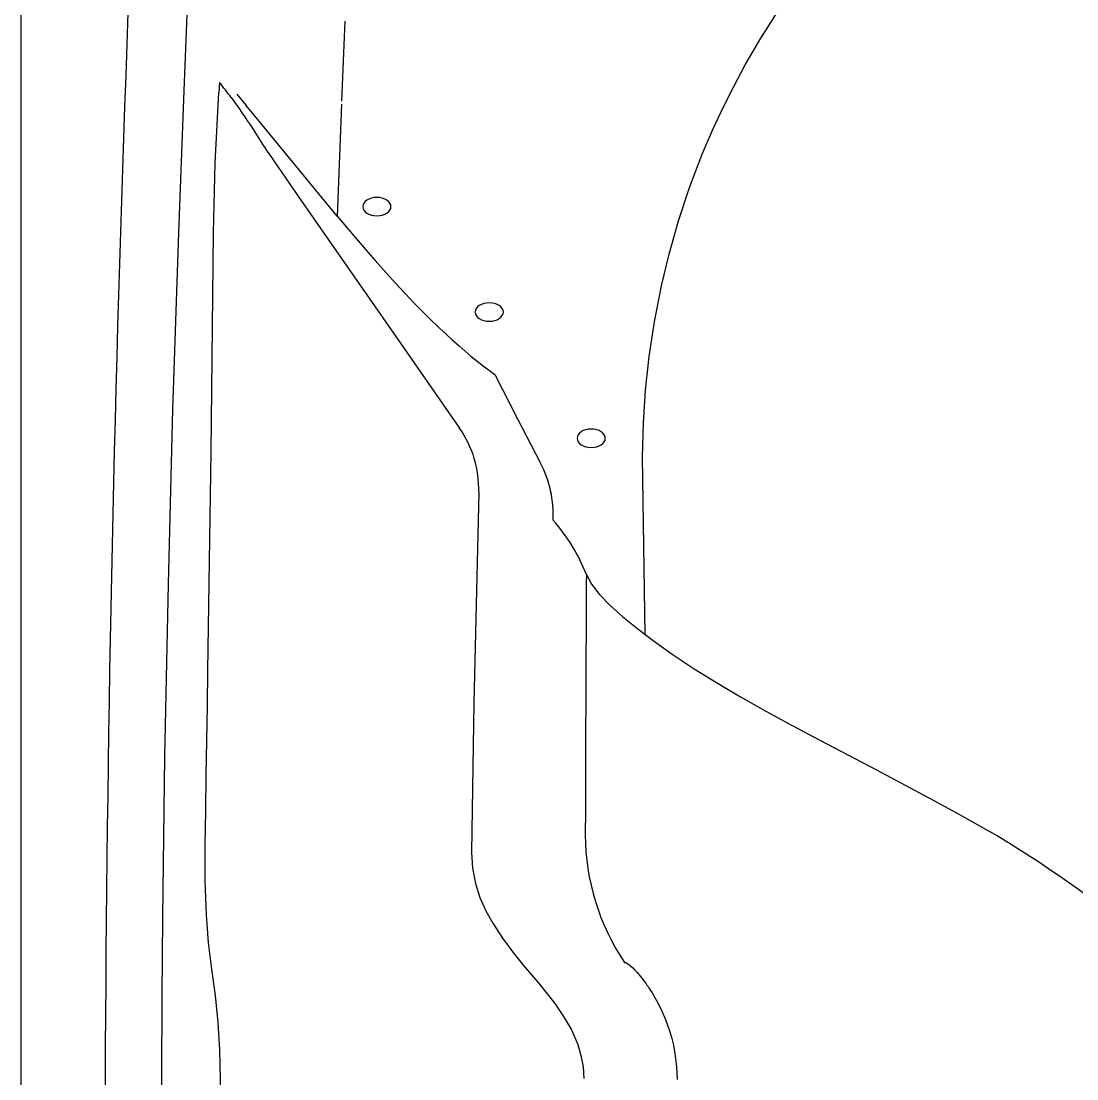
# Model space of a CAD drawing. Extents: x 413 to 494, y 628 to 766.
# Drawn here: x 413.38 to 432.08, y 686.4 to 705.12 of the extents above; entities that cross this region are included whole.
import ezdxf

# ---------------------------------------------------------------- set-up
doc = ezdxf.new("R2010")
doc.units = 0
doc.header["$MEASUREMENT"] = 0
doc.layers.add('1', color=4, linetype='Continuous')
doc.layers.add('BDIM_CYAN', color=4, linetype='Continuous')

# ---------------------------------------------------------------- blocks, each defined once
blk = doc.blocks.new('2018 BEAM (110V)')
at = {"layer": '1', "color": 2, "extrusion": (0, 0, -1)}
for centre in [(6.3, 58.381), (8.291, 56.514), (10.097, 54.28)]:
    blk.add_ellipse(centre, major_axis=(0.25, 0), ratio=0.649149, dxfattribs=at)
at = {"layer": 'BDIM_CYAN'}
for p, q in [((0, 2.898), (0, 77.49)), ((2.937, 61.784), (2.881, 60.436)), ((5.735, 61.664), (5.676, 60.245)), ((3.515, 60.579), (3.502, 60.394)), ((2.881, 60.436), (2.785, 57.915)), ((3.719, 60.313), (3.891, 60.076)), ((4.218, 59.892), (3.988, 60.17)), ((5.674, 60.195), (5.598, 58.212)), ((5.598, 58.212), (4.218, 59.892))]:
    blk.add_line(p, q, dxfattribs=at)
at = {"layer": 'BDIM_CYAN', "flags": 128}
for points in [[(11.053, 50.805), (11.006, 53.944), (11.022, 54.545), (11.061, 55.131), (11.126, 55.73), (11.218, 56.341), (11.342, 56.979), (11.475, 57.54), (11.641, 58.129), (11.837, 58.717), (12.065, 59.312), (12.246, 59.734), (12.434, 60.137), (12.627, 60.521), (12.825, 60.888), (12.959, 61.122), (13.102, 61.362), (13.236, 61.578), (13.389, 61.815)], [(3.406, 57.915), (3.436, 59.155), (3.502, 60.394)], [(3.822, 60.372), (3.905, 60.271), (3.988, 60.17)], [(4.373, 59.336), (4.488, 59.172), (4.944, 58.515), (6.771, 55.889), (7.766, 54.457)], [(5.598, 58.212), (5.764, 58.015), (5.931, 57.818), (6.108, 57.613), (6.269, 57.428), (6.457, 57.217), (6.635, 57.021), (6.802, 56.841), (6.958, 56.678), (7.025, 56.609), (7.091, 56.542), (7.156, 56.476), (7.221, 56.412), (7.285, 56.349), (7.349, 56.288), (7.411, 56.228), (7.525, 56.122), (7.636, 56.02), (7.756, 55.914), (7.973, 55.73), (8.184, 55.562), (8.388, 55.41)], [(2.785, 57.915), (2.683, 54.787), (2.602, 51.698), (2.542, 48.646), (2.521, 47.221), (2.505, 45.804), (2.493, 44.396), (2.485, 42.978), (2.483, 41.507), (2.495, 38.248), (2.534, 35.024), (2.598, 31.835), (2.688, 28.682)], [(3.523, 42.424), (3.529, 42.939), (3.522, 43.454), (3.492, 43.936), (3.442, 44.412), (3.376, 44.882), (3.319, 45.356), (3.281, 45.836), (3.258, 46.453), (3.26, 47.072), (3.269, 47.692), (3.279, 48.311), (3.289, 48.931), (3.299, 49.551), (3.309, 50.17), (3.367, 54.042), (3.406, 57.915)], [(8.388, 55.41), (8.794, 54.625), (9.201, 53.841)], [(8.104, 53.327), (8.019, 49.596), (7.977, 46.944)], [(10.012, 51.869), (10.102, 51.697), (10.243, 51.514), (10.432, 51.319), (10.656, 51.118), (10.92, 50.905), (11.219, 50.68), (11.551, 50.445)], [(11.551, 50.445), (11.918, 50.2), (12.315, 49.954), (12.74, 49.704), (13.189, 49.451), (13.659, 49.196), (14.145, 48.937), (14.643, 48.675), (15.15, 48.409), (15.659, 48.14), (16.168, 47.867), (16.671, 47.592), (17.163, 47.314)], [(7.977, 46.944), (7.977, 46.944), (7.993, 46.668), (8.045, 46.397), (8.124, 46.152), (8.229, 45.916), (8.352, 45.693), (8.523, 45.432), (8.707, 45.183), (8.899, 44.944), (8.899, 44.944)], [(8.899, 44.944), (8.899, 44.944), (9.181, 44.615), (9.453, 44.272), (9.609, 44.046), (9.747, 43.805), (9.858, 43.55), (9.916, 43.353), (9.953, 43.15), (9.966, 42.944), (9.966, 42.944)], [(10.688, 45), (10.704, 44.997), (10.722, 44.991), (10.744, 44.978), (10.769, 44.96), (10.8, 44.934), (10.835, 44.902), (10.871, 44.865), (10.903, 44.83), (10.941, 44.787), (10.952, 44.774), (10.963, 44.76), (10.975, 44.745), (10.988, 44.729), (11.001, 44.713), (11.014, 44.696), (11.035, 44.668), (11.068, 44.623), (11.085, 44.599), (11.104, 44.572), (11.125, 44.54), (11.149, 44.504), (11.174, 44.464), (11.256, 44.325), (11.335, 44.169), (11.413, 43.989), (11.478, 43.81), (11.518, 43.676), (11.553, 43.534), (11.58, 43.39), (11.609, 43.152), (11.618, 42.928)]]:
    blk.add_lwpolyline(points, dxfattribs=at)
at = {"layer": 'BDIM_CYAN'}
for centre, radius, start, end in [((567.817, 40.194), 566.337, 176.41026, 183.5898), ((-4.595, 54.144), 10.353, 36.5754, 38.4296), ((-6.532, 52.749), 12.741, 31.1318, 35.1042), ((6.214, 53.379), 1.891, 358.4377, 34.7891), ((7.405, 52.912), 2.021, 357.6143, 27.3441), ((6.942, 50.651), 3.303, 21.6442, 41.2503), ((1290.385, 44.332), 1280.396, 179.662709, 179.868993), ((14.053, 47.272), 4.061, 180.1773, 214.022), ((5.939, 28.472), 21.932, 53.1997, 59.2155)]:
    blk.add_arc(centre, radius, start, end, dxfattribs=at)

msp = doc.modelspace()

# ---------------------------------------------------------------- block references
at = {"layer": '1'}
msp.add_blockref('2018 BEAM (110V)', (413.383, 643.46), dxfattribs=at)

doc.saveas('drawing.dxf')
